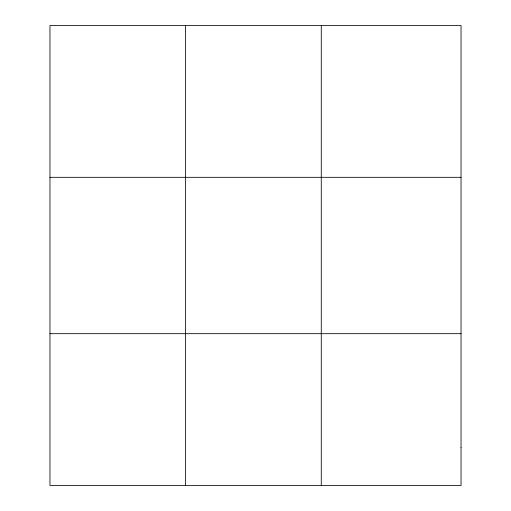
<?xml version="1.0" encoding="UTF-8"?>
<svg xmlns="http://www.w3.org/2000/svg" width="511" height="511" viewBox="0 0 511 511"><rect width="100%" height="100%" fill="white"/><g stroke="black" fill="none" stroke-linecap="round" stroke-linejoin="round"><path stroke-width="0.77" d="M185.614 485.45L185.614 25.55M321.272 485.45L321.272 25.55M49.963 177.317L461.037 177.317M49.963 333.683L461.037 333.683M461.037 447.508L461.037 485.45L49.963 485.45L49.963 25.55L461.037 25.55L461.037 447.508"/></g></svg>
